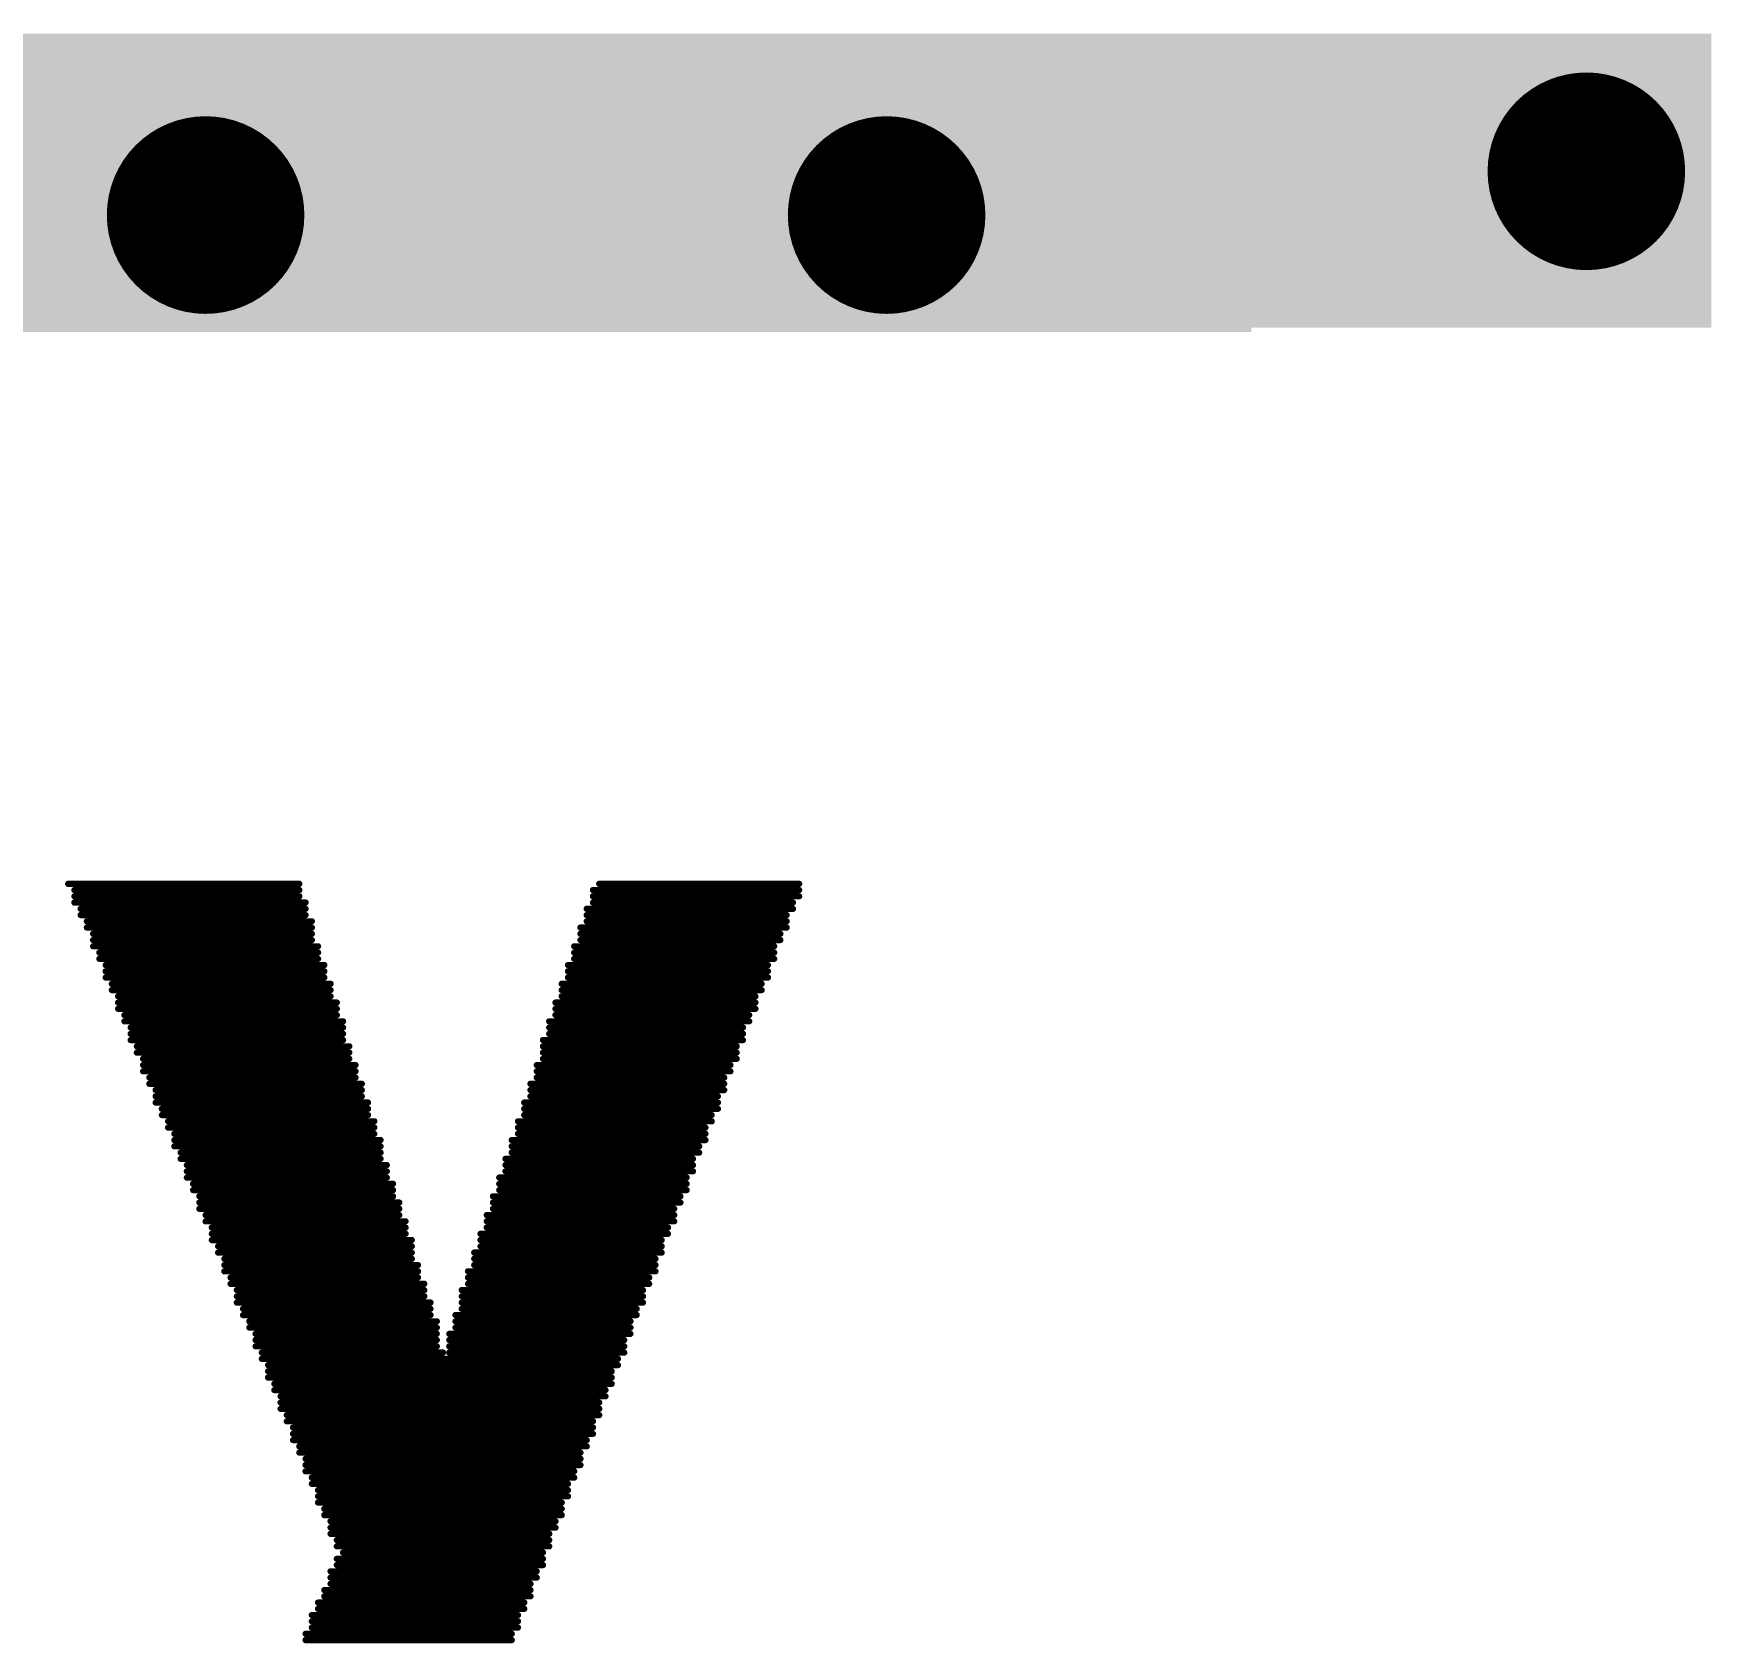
# Model space of a CAD drawing. Header units: inches. Extents: x -103 to 137, y -40 to 49.
# Drawn here: x -7.94 to -1.07, y -15.86 to -9.32 of the extents above; entities that cross this region are included whole.
import ezdxf

# ---------------------------------------------------------------- set-up
doc = ezdxf.new("R2010")
doc.units = ezdxf.units.IN
doc.header["$MEASUREMENT"] = 0
for name, color, linetype in [('BottomSolder', 6, 'Continuous'), ('MidLayer1', 16, 'Continuous'), ('MultiLayer', 9, 'Continuous'), ('TopOverlay', 2, 'Continuous'), ('TopPaste', 8, 'Continuous'), ('TopSolder', 216, 'Continuous'), ('ViaHoleLayer', 16, 'Continuous')]:
    doc.layers.add(name, color=color, linetype=linetype)
doc.layers.add('dim', color=82, linetype='Continuous', lineweight=20)
doc.styles.add('ROMANC', font='romanc.shx', dxfattribs={"bigfont": 'gbcbig.shx'})
doc.dimstyles.new('YanXiu', dxfattribs={"dimtxt": 2.5, "dimasz": 2.2, "dimexe": 0.66, "dimexo": 0.66, "dimgap": 0.66, "dimtad": 0, "dimdsep": 46, "dimtxsty": 'ROMANC', "dimcen": 0, "dimclrd": 256, "dimclre": 131, "dimclrt": 42, "dimazin": 2, "dimtfac": 1, "dimtofl": 0, "dimtmove": 0, "dimatfit": 3, "dimfxl": 1, "dimlwd": 5, "dimlwe": 5, "dimarcsym": 0})

# ---------------------------------------------------------------- blocks, each defined once
blk = doc.blocks.new('HP5210_5')
at = {"layer": 'TopPaste'}
blk.add_solid([(-0.10236, -0.01969), (0.10236, -0.01969), (-0.10236, 0.01969), (0.10236, 0.01969)], dxfattribs=at)
at = {"layer": 'TopSolder'}
blk.add_solid([(-0.10636, -0.02369), (0.10636, -0.02369), (-0.10636, 0.02369), (0.10636, 0.02369)], dxfattribs=at)
blk = doc.blocks.new('*D215')
at = {"layer": 'Defpoints', "color": 0}
for p in [(-66.5684, -15.0542), (4.4316, -15.0542), (4.4316, -38.2219)]:
    blk.add_point(p, dxfattribs=at)
at = {"layer": 'dim', "color": 131, "lineweight": 5}
for p, q in [((-66.5684, -15.5539), (-66.5684, -38.7216)), ((4.4316, -15.5539), (4.4316, -38.7216))]:
    blk.add_line(p, q, dxfattribs=at)
at = {"layer": 'dim', "lineweight": 5}
for p, q in [((-64.5684, -38.2219), (-33.2943, -38.2219)), ((2.4316, -38.2219), (-28.8425, -38.2219))]:
    blk.add_line(p, q, dxfattribs=at)
at = {"layer": 'dim'}
for points in [[(-64.5684, -37.8886), (-64.5684, -38.5552), (-66.5684, -38.2219)], [(2.4316, -37.8886), (2.4316, -38.5552), (4.4316, -38.2219)]]:
    blk.add_solid(points, dxfattribs=at)
at = {"layer": 'dim', "color": 42, "insert": (-31.0684, -38.2219), "char_height": 2.5, "attachment_point": 5, "style": 'ROMANC'}
blk.add_mtext('71', dxfattribs=at)

msp = doc.modelspace()

# ---------------------------------------------------------------- linework, layer by layer
at = {"layer": 'BottomSolder', "const_width": 0.4016}
for points in [[(-1.824, -9.8752, 1), (-1.4224, -9.8752, 1)], [(-7.4374, -10.053, 1), (-7.0358, -10.053, 1)], [(-4.6688, -10.053, 1), (-4.2672, -10.053, 1)]]:
    msp.add_lwpolyline(points, format="xyb", close=True, dxfattribs=at)
at = {"layer": 'MidLayer1', "const_width": 0.3}
for points in [[(-1.7732, -9.8752, 1), (-1.4732, -9.8752, 1)], [(-7.3866, -10.053, 1), (-7.0866, -10.053, 1)], [(-4.618, -10.053, 1), (-4.318, -10.053, 1)]]:
    msp.add_lwpolyline(points, format="xyb", close=True, dxfattribs=at)
at = {"layer": 'MultiLayer', "const_width": 0.3}
for points in [[(-1.7732, -9.8752, 1), (-1.4732, -9.8752, 1)], [(-7.3866, -10.053, 1), (-7.0866, -10.053, 1)], [(-4.618, -10.053, 1), (-4.318, -10.053, 1)]]:
    msp.add_lwpolyline(points, format="xyb", close=True, dxfattribs=at)
at = {"layer": 'TopOverlay', "const_width": 0.0254}
for points in [[(-7.7954, -12.7708), (-6.8556, -12.7708)], [(-5.6364, -12.7708), (-4.8236, -12.7708)], [(-7.77, -12.7962), (-6.8556, -12.7962)], [(-7.77, -12.8216), (-6.8556, -12.8216)], [(-7.77, -12.847), (-6.8302, -12.847)], [(-5.6618, -12.7962), (-4.8236, -12.7962)], [(-5.6618, -12.8216), (-4.8236, -12.8216)], [(-5.6618, -12.847), (-4.849, -12.847)], [(-7.7446, -12.8724), (-6.8302, -12.8724)], [(-7.7446, -12.8978), (-6.8302, -12.8978)], [(-7.7192, -12.9232), (-6.8048, -12.9232)], [(-5.6872, -12.8724), (-4.849, -12.8724)], [(-5.6872, -12.8978), (-4.8744, -12.8978)], [(-5.6872, -12.9232), (-4.8744, -12.9232)], [(-7.7192, -12.9486), (-6.8048, -12.9486)], [(-7.6938, -12.974), (-6.8048, -12.974)], [(-5.7126, -12.9486), (-4.8744, -12.9486)], [(-5.7126, -12.974), (-4.8998, -12.974)], [(-7.6938, -12.9994), (-6.8048, -12.9994)], [(-7.6938, -13.0248), (-6.7794, -13.0248)], [(-7.6684, -13.0502), (-6.7794, -13.0502)], [(-5.738, -13.0248), (-4.9252, -13.0248)], [(-5.738, -13.0502), (-4.9252, -13.0502)], [(-5.7126, -12.9994), (-4.8998, -12.9994)], [(-7.6684, -13.0756), (-6.7794, -13.0756)], [(-7.643, -13.101), (-6.754, -13.101)], [(-7.643, -13.1264), (-6.754, -13.1264)], [(-5.7634, -13.101), (-4.9506, -13.101)], [(-5.7634, -13.1264), (-4.9506, -13.1264)], [(-5.738, -13.0756), (-4.9252, -13.0756)], [(-7.643, -13.1518), (-6.754, -13.1518)], [(-7.6176, -13.1772), (-6.7286, -13.1772)], [(-5.7888, -13.1772), (-4.976, -13.1772)], [(-5.7634, -13.1518), (-4.9506, -13.1518)], [(-7.6176, -13.2026), (-6.7286, -13.2026)], [(-7.5922, -13.228), (-6.7286, -13.228)], [(-7.5922, -13.2534), (-6.7032, -13.2534)], [(-5.8142, -13.2534), (-5.0014, -13.2534)], [(-5.7888, -13.2026), (-4.976, -13.2026)], [(-5.7888, -13.228), (-5.0014, -13.228)], [(-7.5922, -13.2788), (-6.7032, -13.2788)], [(-7.5668, -13.3042), (-6.7032, -13.3042)], [(-7.5668, -13.3296), (-6.6778, -13.3296)], [(-5.8396, -13.3296), (-5.0268, -13.3296)], [(-5.8142, -13.2788), (-5.0014, -13.2788)], [(-5.8142, -13.3042), (-5.0268, -13.3042)], [(-7.5414, -13.355), (-6.6778, -13.355)], [(-7.5414, -13.3804), (-6.6778, -13.3804)], [(-7.5414, -13.4058), (-6.6778, -13.4058)], [(-5.865, -13.4058), (-5.0522, -13.4058)], [(-5.8396, -13.355), (-5.0522, -13.355)], [(-5.8396, -13.3804), (-5.0522, -13.3804)], [(-7.516, -13.4312), (-6.6524, -13.4312)], [(-7.516, -13.4566), (-6.6524, -13.4566)], [(-5.865, -13.4312), (-5.0776, -13.4312)], [(-5.865, -13.4566), (-5.0776, -13.4566)], [(-7.4906, -13.482), (-6.6524, -13.482)], [(-7.4906, -13.5074), (-6.627, -13.5074)], [(-7.4906, -13.5328), (-6.627, -13.5328)], [(-5.8904, -13.5074), (-5.103, -13.5074)], [(-5.8904, -13.5328), (-5.103, -13.5328)], [(-5.865, -13.482), (-5.0776, -13.482)], [(-7.4652, -13.5582), (-6.627, -13.5582)], [(-7.4652, -13.5836), (-6.6016, -13.5836)], [(-7.4398, -13.609), (-6.6016, -13.609)], [(-5.9158, -13.5836), (-5.1284, -13.5836)], [(-5.9158, -13.609), (-5.1284, -13.609)], [(-5.8904, -13.5582), (-5.1284, -13.5582)], [(-7.4398, -13.6344), (-6.6016, -13.6344)], [(-7.4398, -13.6598), (-6.5762, -13.6598)], [(-5.9412, -13.6598), (-5.1538, -13.6598)], [(-5.9158, -13.6344), (-5.1538, -13.6344)], [(-7.4144, -13.6852), (-6.5762, -13.6852)], [(-7.4144, -13.7106), (-6.5762, -13.7106)], [(-7.389, -13.736), (-6.5508, -13.736)], [(-5.9666, -13.736), (-5.1792, -13.736)], [(-5.9412, -13.6852), (-5.1538, -13.6852)], [(-5.9412, -13.7106), (-5.1792, -13.7106)], [(-7.389, -13.7614), (-6.5508, -13.7614)], [(-7.3636, -13.7868), (-6.5508, -13.7868)], [(-7.3636, -13.8122), (-6.5254, -13.8122)], [(-5.992, -13.8122), (-5.2046, -13.8122)], [(-5.9666, -13.7614), (-5.2046, -13.7614)], [(-5.9666, -13.7868), (-5.2046, -13.7868)], [(-7.3636, -13.8376), (-6.5254, -13.8376)], [(-7.3382, -13.863), (-6.5254, -13.863)], [(-5.992, -13.8376), (-5.23, -13.8376)], [(-5.992, -13.863), (-5.23, -13.863)], [(-7.3382, -13.8884), (-6.5254, -13.8884)], [(-7.3128, -13.9138), (-6.5, -13.9138)], [(-7.3128, -13.9392), (-6.5, -13.9392)], [(-6.0174, -13.8884), (-5.2554, -13.8884)], [(-6.0174, -13.9138), (-5.2554, -13.9138)], [(-6.0174, -13.9392), (-5.2554, -13.9392)], [(-7.3128, -13.9646), (-6.5, -13.9646)], [(-7.2874, -13.99), (-6.4746, -13.99)], [(-7.2874, -14.0154), (-6.4746, -14.0154)], [(-6.0428, -13.9646), (-5.2808, -13.9646)], [(-6.0428, -13.99), (-5.2808, -13.99)], [(-6.0428, -14.0154), (-5.2808, -14.0154)], [(-7.262, -14.0408), (-6.4746, -14.0408)], [(-7.262, -14.0662), (-6.4492, -14.0662)], [(-7.262, -14.0916), (-6.4492, -14.0916)], [(-6.0682, -14.0408), (-5.3062, -14.0408)], [(-6.0682, -14.0662), (-5.3062, -14.0662)], [(-6.0682, -14.0916), (-5.3316, -14.0916)], [(-7.2366, -14.117), (-6.4492, -14.117)], [(-7.2366, -14.1424), (-6.4238, -14.1424)], [(-6.0936, -14.117), (-5.3316, -14.117)], [(-6.0936, -14.1424), (-5.3316, -14.1424)], [(-7.2112, -14.1678), (-6.4238, -14.1678)], [(-7.2112, -14.1932), (-6.4238, -14.1932)], [(-7.2112, -14.2186), (-6.3984, -14.2186)], [(-6.119, -14.1932), (-5.357, -14.1932)], [(-6.119, -14.2186), (-5.3824, -14.2186)], [(-6.0936, -14.1678), (-5.357, -14.1678)], [(-7.1858, -14.244), (-6.3984, -14.244)], [(-7.1858, -14.2694), (-6.3984, -14.2694)], [(-7.1604, -14.2948), (-6.3984, -14.2948)], [(-6.1444, -14.2694), (-5.3824, -14.2694)], [(-6.1444, -14.2948), (-5.4078, -14.2948)], [(-6.119, -14.244), (-5.3824, -14.244)], [(-7.1604, -14.3202), (-6.373, -14.3202)], [(-7.1604, -14.3456), (-6.373, -14.3456)], [(-6.1698, -14.3456), (-5.4078, -14.3456)], [(-6.1444, -14.3202), (-5.4078, -14.3202)], [(-7.135, -14.371), (-6.373, -14.371)], [(-7.135, -14.3964), (-6.3476, -14.3964)], [(-7.1096, -14.4218), (-6.3476, -14.4218)], [(-6.1952, -14.4218), (-5.4586, -14.4218)], [(-6.1698, -14.371), (-5.4332, -14.371)], [(-6.1698, -14.3964), (-5.4332, -14.3964)], [(-7.1096, -14.4472), (-6.3476, -14.4472)], [(-7.1096, -14.4726), (-6.3222, -14.4726)], [(-7.0842, -14.498), (-6.3222, -14.498)], [(-6.1952, -14.4472), (-5.4586, -14.4472)], [(-6.1952, -14.4726), (-5.4586, -14.4726)], [(-6.1952, -14.498), (-5.484, -14.498)], [(-7.0842, -14.5234), (-6.3222, -14.5234)], [(-7.0588, -14.5488), (-6.2968, -14.5488)], [(-6.2206, -14.5234), (-5.484, -14.5234)], [(-6.2206, -14.5488), (-5.5094, -14.5488)], [(-7.0588, -14.5742), (-6.2968, -14.5742)], [(-7.0334, -14.5996), (-6.2968, -14.5996)], [(-7.0334, -14.625), (-6.2968, -14.625)], [(-6.246, -14.5996), (-5.5094, -14.5996)], [(-6.246, -14.625), (-5.5348, -14.625)], [(-6.2206, -14.5742), (-5.5094, -14.5742)], [(-7.0334, -14.6504), (-6.2968, -14.6504)], [(-7.008, -14.6758), (-6.2714, -14.6758)], [(-7.008, -14.7012), (-5.5602, -14.7012)], [(-6.246, -14.6504), (-5.5348, -14.6504)], [(-6.246, -14.6758), (-5.5348, -14.6758)], [(-6.9826, -14.7266), (-5.5602, -14.7266)], [(-6.9826, -14.752), (-5.5856, -14.752)], [(-6.9826, -14.7774), (-5.5856, -14.7774)], [(-6.9572, -14.8028), (-5.5856, -14.8028)], [(-6.9572, -14.8282), (-5.611, -14.8282)], [(-6.9318, -14.8536), (-5.611, -14.8536)], [(-6.9318, -14.879), (-5.6364, -14.879)], [(-6.9318, -14.9044), (-5.6364, -14.9044)], [(-6.9064, -14.9298), (-5.6364, -14.9298)], [(-6.9064, -14.9552), (-5.6618, -14.9552)], [(-6.881, -14.9806), (-5.6618, -14.9806)], [(-6.881, -15.006), (-5.6618, -15.006)], [(-6.881, -15.0314), (-5.6872, -15.0314)], [(-6.8556, -15.0568), (-5.6872, -15.0568)], [(-6.8556, -15.0822), (-5.7126, -15.0822)], [(-6.8302, -15.1076), (-5.7126, -15.1076)], [(-6.8302, -15.133), (-5.7126, -15.133)], [(-6.8302, -15.1584), (-5.738, -15.1584)], [(-6.8048, -15.1838), (-5.738, -15.1838)], [(-6.8048, -15.2092), (-5.7634, -15.2092)], [(-6.7794, -15.2346), (-5.7634, -15.2346)], [(-6.7794, -15.26), (-5.7634, -15.26)], [(-6.7794, -15.2854), (-5.7888, -15.2854)], [(-6.754, -15.3108), (-5.7888, -15.3108)], [(-6.754, -15.3362), (-5.7888, -15.3362)], [(-6.7286, -15.3616), (-5.8142, -15.3616)], [(-6.7286, -15.387), (-5.8142, -15.387)], [(-6.7286, -15.4124), (-5.8396, -15.4124)], [(-6.7032, -15.4378), (-5.8396, -15.4378)], [(-6.7032, -15.4632), (-5.8396, -15.4632)], [(-6.7032, -15.514), (-5.865, -15.514)], [(-6.6778, -15.4886), (-5.865, -15.4886)], [(-6.7286, -15.5648), (-5.8904, -15.5648)], [(-6.7286, -15.5902), (-5.8904, -15.5902)], [(-6.7032, -15.5394), (-5.865, -15.5394)], [(-6.754, -15.641), (-5.9158, -15.641)], [(-6.754, -15.6664), (-5.9158, -15.6664)], [(-6.7286, -15.6156), (-5.9158, -15.6156)], [(-6.7794, -15.6918), (-5.9412, -15.6918)], [(-6.7794, -15.7172), (-5.9412, -15.7172)], [(-6.8048, -15.7426), (-5.9666, -15.7426)], [(-6.8048, -15.768), (-5.9666, -15.768)], [(-6.8048, -15.7934), (-5.9666, -15.7934)], [(-6.8302, -15.8188), (-5.992, -15.8188)], [(-6.8302, -15.8442), (-5.992, -15.8442)]]:
    msp.add_lwpolyline(points, dxfattribs=at)
at = {"layer": 'TopOverlay', "const_width": 0.0127}
for points in [[(-7.8017, -12.7708, 1), (-7.7891, -12.7708, 1)], [(-6.8619, -12.7708, 1), (-6.8492, -12.7708, 1)], [(-5.6427, -12.7708, 1), (-5.63, -12.7708, 1)], [(-4.8299, -12.7708, 1), (-4.8173, -12.7708, 1)], [(-7.7763, -12.7962, 1), (-7.7636, -12.7962, 1)], [(-7.7763, -12.8216, 1), (-7.7636, -12.8216, 1)], [(-7.7763, -12.847, 1), (-7.7636, -12.847, 1)], [(-6.8619, -12.7962, 1), (-6.8492, -12.7962, 1)], [(-6.8619, -12.8216, 1), (-6.8492, -12.8216, 1)], [(-6.8365, -12.847, 1), (-6.8238, -12.847, 1)], [(-5.6681, -12.7962, 1), (-5.6554, -12.7962, 1)], [(-5.6681, -12.8216, 1), (-5.6554, -12.8216, 1)], [(-5.6681, -12.847, 1), (-5.6554, -12.847, 1)], [(-4.8554, -12.847, 1), (-4.8426, -12.847, 1)], [(-4.8299, -12.7962, 1), (-4.8173, -12.7962, 1)], [(-4.8299, -12.8216, 1), (-4.8173, -12.8216, 1)], [(-7.751, -12.8724, 1), (-7.7383, -12.8724, 1)], [(-7.751, -12.8978, 1), (-7.7383, -12.8978, 1)], [(-7.7255, -12.9232, 1), (-7.7129, -12.9232, 1)], [(-6.8365, -12.8724, 1), (-6.8238, -12.8724, 1)], [(-6.8365, -12.8978, 1), (-6.8238, -12.8978, 1)], [(-6.8111, -12.9232, 1), (-6.7984, -12.9232, 1)], [(-5.6935, -12.8724, 1), (-5.6808, -12.8724, 1)], [(-5.6935, -12.8978, 1), (-5.6808, -12.8978, 1)], [(-5.6935, -12.9232, 1), (-5.6808, -12.9232, 1)], [(-4.8807, -12.8978, 1), (-4.868, -12.8978, 1)], [(-4.8807, -12.9232, 1), (-4.868, -12.9232, 1)], [(-4.8554, -12.8724, 1), (-4.8426, -12.8724, 1)], [(-7.7255, -12.9486, 1), (-7.7129, -12.9486, 1)], [(-7.7002, -12.974, 1), (-7.6874, -12.974, 1)], [(-6.8111, -12.9486, 1), (-6.7984, -12.9486, 1)], [(-6.8111, -12.974, 1), (-6.7984, -12.974, 1)], [(-5.7189, -12.9486, 1), (-5.7063, -12.9486, 1)], [(-5.7189, -12.974, 1), (-5.7063, -12.974, 1)], [(-4.9061, -12.974, 1), (-4.8935, -12.974, 1)], [(-4.8807, -12.9486, 1), (-4.868, -12.9486, 1)], [(-7.7002, -12.9994, 1), (-7.6874, -12.9994, 1)], [(-7.7002, -13.0248, 1), (-7.6874, -13.0248, 1)], [(-7.6748, -13.0502, 1), (-7.6621, -13.0502, 1)], [(-6.8111, -12.9994, 1), (-6.7984, -12.9994, 1)], [(-6.7857, -13.0248, 1), (-6.773, -13.0248, 1)], [(-6.7857, -13.0502, 1), (-6.773, -13.0502, 1)], [(-5.7444, -13.0248, 1), (-5.7316, -13.0248, 1)], [(-5.7444, -13.0502, 1), (-5.7316, -13.0502, 1)], [(-5.7189, -12.9994, 1), (-5.7063, -12.9994, 1)], [(-4.9316, -13.0248, 1), (-4.9188, -13.0248, 1)], [(-4.9316, -13.0502, 1), (-4.9188, -13.0502, 1)], [(-4.9061, -12.9994, 1), (-4.8935, -12.9994, 1)], [(-7.6748, -13.0756, 1), (-7.6621, -13.0756, 1)], [(-7.6493, -13.101, 1), (-7.6366, -13.101, 1)], [(-7.6493, -13.1264, 1), (-7.6366, -13.1264, 1)], [(-6.7857, -13.0756, 1), (-6.773, -13.0756, 1)], [(-6.7604, -13.101, 1), (-6.7476, -13.101, 1)], [(-6.7604, -13.1264, 1), (-6.7476, -13.1264, 1)], [(-5.7697, -13.101, 1), (-5.7571, -13.101, 1)], [(-5.7697, -13.1264, 1), (-5.7571, -13.1264, 1)], [(-5.7444, -13.0756, 1), (-5.7316, -13.0756, 1)], [(-4.9569, -13.101, 1), (-4.9442, -13.101, 1)], [(-4.9569, -13.1264, 1), (-4.9442, -13.1264, 1)], [(-4.9316, -13.0756, 1), (-4.9188, -13.0756, 1)], [(-7.6493, -13.1518, 1), (-7.6366, -13.1518, 1)], [(-7.624, -13.1772, 1), (-7.6112, -13.1772, 1)], [(-6.7604, -13.1518, 1), (-6.7476, -13.1518, 1)], [(-6.7349, -13.1772, 1), (-6.7223, -13.1772, 1)], [(-5.7952, -13.1772, 1), (-5.7824, -13.1772, 1)], [(-5.7697, -13.1518, 1), (-5.7571, -13.1518, 1)], [(-4.9823, -13.1772, 1), (-4.9697, -13.1772, 1)], [(-4.9569, -13.1518, 1), (-4.9442, -13.1518, 1)], [(-7.624, -13.2026, 1), (-7.6112, -13.2026, 1)], [(-7.5985, -13.228, 1), (-7.5859, -13.228, 1)], [(-7.5985, -13.2534, 1), (-7.5859, -13.2534, 1)], [(-6.7349, -13.2026, 1), (-6.7223, -13.2026, 1)], [(-6.7349, -13.228, 1), (-6.7223, -13.228, 1)], [(-6.7095, -13.2534, 1), (-6.6968, -13.2534, 1)], [(-5.8205, -13.2534, 1), (-5.8078, -13.2534, 1)], [(-5.7952, -13.2026, 1), (-5.7824, -13.2026, 1)], [(-5.7952, -13.228, 1), (-5.7824, -13.228, 1)], [(-5.0077, -13.228, 1), (-4.995, -13.228, 1)], [(-5.0077, -13.2534, 1), (-4.995, -13.2534, 1)], [(-4.9823, -13.2026, 1), (-4.9697, -13.2026, 1)], [(-7.5985, -13.2788, 1), (-7.5859, -13.2788, 1)], [(-7.5731, -13.3042, 1), (-7.5604, -13.3042, 1)], [(-7.5731, -13.3296, 1), (-7.5604, -13.3296, 1)], [(-6.7095, -13.2788, 1), (-6.6968, -13.2788, 1)], [(-6.7095, -13.3042, 1), (-6.6968, -13.3042, 1)], [(-6.6842, -13.3296, 1), (-6.6714, -13.3296, 1)], [(-5.846, -13.3296, 1), (-5.8333, -13.3296, 1)], [(-5.8205, -13.2788, 1), (-5.8078, -13.2788, 1)], [(-5.8205, -13.3042, 1), (-5.8078, -13.3042, 1)], [(-5.0331, -13.3042, 1), (-5.0204, -13.3042, 1)], [(-5.0331, -13.3296, 1), (-5.0204, -13.3296, 1)], [(-5.0077, -13.2788, 1), (-4.995, -13.2788, 1)], [(-7.5477, -13.355, 1), (-7.5351, -13.355, 1)], [(-7.5477, -13.3804, 1), (-7.5351, -13.3804, 1)], [(-7.5477, -13.4058, 1), (-7.5351, -13.4058, 1)], [(-6.6842, -13.355, 1), (-6.6714, -13.355, 1)], [(-6.6842, -13.3804, 1), (-6.6714, -13.3804, 1)], [(-6.6842, -13.4058, 1), (-6.6714, -13.4058, 1)], [(-5.8714, -13.4058, 1), (-5.8586, -13.4058, 1)], [(-5.846, -13.355, 1), (-5.8333, -13.355, 1)], [(-5.846, -13.3804, 1), (-5.8333, -13.3804, 1)], [(-5.0585, -13.355, 1), (-5.0458, -13.355, 1)], [(-5.0585, -13.3804, 1), (-5.0458, -13.3804, 1)], [(-5.0585, -13.4058, 1), (-5.0458, -13.4058, 1)], [(-7.5223, -13.4312, 1), (-7.5096, -13.4312, 1)], [(-7.5223, -13.4566, 1), (-7.5096, -13.4566, 1)], [(-6.6587, -13.4312, 1), (-6.6461, -13.4312, 1)], [(-6.6587, -13.4566, 1), (-6.6461, -13.4566, 1)], [(-5.8714, -13.4312, 1), (-5.8586, -13.4312, 1)], [(-5.8714, -13.4566, 1), (-5.8586, -13.4566, 1)], [(-5.0839, -13.4312, 1), (-5.0712, -13.4312, 1)], [(-5.0839, -13.4566, 1), (-5.0712, -13.4566, 1)], [(-7.497, -13.482, 1), (-7.4842, -13.482, 1)], [(-7.497, -13.5074, 1), (-7.4842, -13.5074, 1)], [(-7.497, -13.5328, 1), (-7.4842, -13.5328, 1)], [(-6.6587, -13.482, 1), (-6.6461, -13.482, 1)], [(-6.6333, -13.5074, 1), (-6.6206, -13.5074, 1)], [(-6.6333, -13.5328, 1), (-6.6206, -13.5328, 1)], [(-5.8967, -13.5074, 1), (-5.8841, -13.5074, 1)], [(-5.8967, -13.5328, 1), (-5.8841, -13.5328, 1)], [(-5.8714, -13.482, 1), (-5.8586, -13.482, 1)], [(-5.1093, -13.5074, 1), (-5.0967, -13.5074, 1)], [(-5.1093, -13.5328, 1), (-5.0967, -13.5328, 1)], [(-5.0839, -13.482, 1), (-5.0712, -13.482, 1)], [(-7.4715, -13.5582, 1), (-7.4588, -13.5582, 1)], [(-7.4715, -13.5836, 1), (-7.4588, -13.5836, 1)], [(-7.4461, -13.609, 1), (-7.4334, -13.609, 1)], [(-6.6333, -13.5582, 1), (-6.6206, -13.5582, 1)], [(-6.608, -13.5836, 1), (-6.5952, -13.5836, 1)], [(-6.608, -13.609, 1), (-6.5952, -13.609, 1)], [(-5.9222, -13.5836, 1), (-5.9095, -13.5836, 1)], [(-5.9222, -13.609, 1), (-5.9095, -13.609, 1)], [(-5.8967, -13.5582, 1), (-5.8841, -13.5582, 1)], [(-5.1348, -13.5582, 1), (-5.122, -13.5582, 1)], [(-5.1348, -13.5836, 1), (-5.122, -13.5836, 1)], [(-5.1348, -13.609, 1), (-5.122, -13.609, 1)], [(-7.4461, -13.6344, 1), (-7.4334, -13.6344, 1)], [(-7.4461, -13.6598, 1), (-7.4334, -13.6598, 1)], [(-6.608, -13.6344, 1), (-6.5952, -13.6344, 1)], [(-6.5825, -13.6598, 1), (-6.5699, -13.6598, 1)], [(-5.9476, -13.6598, 1), (-5.9348, -13.6598, 1)], [(-5.9222, -13.6344, 1), (-5.9095, -13.6344, 1)], [(-5.1601, -13.6344, 1), (-5.1475, -13.6344, 1)], [(-5.1601, -13.6598, 1), (-5.1475, -13.6598, 1)], [(-7.4207, -13.6852, 1), (-7.408, -13.6852, 1)], [(-7.4207, -13.7106, 1), (-7.408, -13.7106, 1)], [(-7.3953, -13.736, 1), (-7.3826, -13.736, 1)], [(-6.5825, -13.6852, 1), (-6.5699, -13.6852, 1)], [(-6.5825, -13.7106, 1), (-6.5699, -13.7106, 1)], [(-6.5572, -13.736, 1), (-6.5444, -13.736, 1)], [(-5.9729, -13.736, 1), (-5.9603, -13.736, 1)], [(-5.9476, -13.6852, 1), (-5.9348, -13.6852, 1)], [(-5.9476, -13.7106, 1), (-5.9348, -13.7106, 1)], [(-5.1856, -13.7106, 1), (-5.1729, -13.7106, 1)], [(-5.1856, -13.736, 1), (-5.1729, -13.736, 1)], [(-5.1601, -13.6852, 1), (-5.1475, -13.6852, 1)], [(-7.3953, -13.7614, 1), (-7.3826, -13.7614, 1)], [(-7.3699, -13.7868, 1), (-7.3572, -13.7868, 1)], [(-7.3699, -13.8122, 1), (-7.3572, -13.8122, 1)], [(-6.5572, -13.7614, 1), (-6.5444, -13.7614, 1)], [(-6.5572, -13.7868, 1), (-6.5444, -13.7868, 1)], [(-6.5318, -13.8122, 1), (-6.5191, -13.8122, 1)], [(-5.9984, -13.8122, 1), (-5.9856, -13.8122, 1)], [(-5.9729, -13.7614, 1), (-5.9603, -13.7614, 1)], [(-5.9729, -13.7868, 1), (-5.9603, -13.7868, 1)], [(-5.2109, -13.7614, 1), (-5.1982, -13.7614, 1)], [(-5.2109, -13.7868, 1), (-5.1982, -13.7868, 1)], [(-5.2109, -13.8122, 1), (-5.1982, -13.8122, 1)], [(-7.3699, -13.8376, 1), (-7.3572, -13.8376, 1)], [(-7.3445, -13.863, 1), (-7.3319, -13.863, 1)], [(-6.5318, -13.8376, 1), (-6.5191, -13.8376, 1)], [(-6.5318, -13.863, 1), (-6.5191, -13.863, 1)], [(-5.9984, -13.8376, 1), (-5.9856, -13.8376, 1)], [(-5.9984, -13.863, 1), (-5.9856, -13.863, 1)], [(-5.2364, -13.8376, 1), (-5.2237, -13.8376, 1)], [(-5.2364, -13.863, 1), (-5.2237, -13.863, 1)], [(-7.3445, -13.8884, 1), (-7.3319, -13.8884, 1)], [(-7.3191, -13.9138, 1), (-7.3064, -13.9138, 1)], [(-7.3191, -13.9392, 1), (-7.3064, -13.9392, 1)], [(-6.5318, -13.8884, 1), (-6.5191, -13.8884, 1)], [(-6.5063, -13.9138, 1), (-6.4937, -13.9138, 1)], [(-6.5063, -13.9392, 1), (-6.4937, -13.9392, 1)], [(-6.0237, -13.8884, 1), (-6.011, -13.8884, 1)], [(-6.0237, -13.9138, 1), (-6.011, -13.9138, 1)], [(-6.0237, -13.9392, 1), (-6.011, -13.9392, 1)], [(-5.2618, -13.8884, 1), (-5.249, -13.8884, 1)], [(-5.2618, -13.9138, 1), (-5.249, -13.9138, 1)], [(-5.2618, -13.9392, 1), (-5.249, -13.9392, 1)], [(-7.3191, -13.9646, 1), (-7.3064, -13.9646, 1)], [(-7.2938, -13.99, 1), (-7.281, -13.99, 1)], [(-7.2938, -14.0154, 1), (-7.281, -14.0154, 1)], [(-6.5063, -13.9646, 1), (-6.4937, -13.9646, 1)], [(-6.481, -13.99, 1), (-6.4682, -13.99, 1)], [(-6.481, -14.0154, 1), (-6.4682, -14.0154, 1)], [(-6.0491, -13.9646, 1), (-6.0365, -13.9646, 1)], [(-6.0491, -13.99, 1), (-6.0365, -13.99, 1)], [(-6.0491, -14.0154, 1), (-6.0365, -14.0154, 1)], [(-5.2871, -13.9646, 1), (-5.2745, -13.9646, 1)], [(-5.2871, -13.99, 1), (-5.2745, -13.99, 1)], [(-5.2871, -14.0154, 1), (-5.2745, -14.0154, 1)], [(-7.2683, -14.0408, 1), (-7.2557, -14.0408, 1)], [(-7.2683, -14.0662, 1), (-7.2557, -14.0662, 1)], [(-7.2683, -14.0916, 1), (-7.2557, -14.0916, 1)], [(-6.481, -14.0408, 1), (-6.4682, -14.0408, 1)], [(-6.4556, -14.0662, 1), (-6.4429, -14.0662, 1)], [(-6.4556, -14.0916, 1), (-6.4429, -14.0916, 1)], [(-6.0746, -14.0408, 1), (-6.0618, -14.0408, 1)], [(-6.0746, -14.0662, 1), (-6.0618, -14.0662, 1)], [(-6.0746, -14.0916, 1), (-6.0618, -14.0916, 1)], [(-5.338, -14.0916, 1), (-5.3252, -14.0916, 1)], [(-5.3126, -14.0408, 1), (-5.2999, -14.0408, 1)], [(-5.3126, -14.0662, 1), (-5.2999, -14.0662, 1)], [(-7.2429, -14.117, 1), (-7.2302, -14.117, 1)], [(-7.2429, -14.1424, 1), (-7.2302, -14.1424, 1)], [(-6.4556, -14.117, 1), (-6.4429, -14.117, 1)], [(-6.4301, -14.1424, 1), (-6.4174, -14.1424, 1)], [(-6.0999, -14.117, 1), (-6.0872, -14.117, 1)], [(-6.0999, -14.1424, 1), (-6.0872, -14.1424, 1)], [(-5.338, -14.117, 1), (-5.3252, -14.117, 1)], [(-5.338, -14.1424, 1), (-5.3252, -14.1424, 1)], [(-7.2176, -14.1678, 1), (-7.2048, -14.1678, 1)], [(-7.2176, -14.1932, 1), (-7.2048, -14.1932, 1)], [(-7.2176, -14.2186, 1), (-7.2048, -14.2186, 1)], [(-6.4301, -14.1678, 1), (-6.4174, -14.1678, 1)], [(-6.4301, -14.1932, 1), (-6.4174, -14.1932, 1)], [(-6.4048, -14.2186, 1), (-6.392, -14.2186, 1)], [(-6.1253, -14.1932, 1), (-6.1127, -14.1932, 1)], [(-6.1253, -14.2186, 1), (-6.1127, -14.2186, 1)], [(-6.0999, -14.1678, 1), (-6.0872, -14.1678, 1)], [(-5.3888, -14.2186, 1), (-5.376, -14.2186, 1)], [(-5.3633, -14.1678, 1), (-5.3507, -14.1678, 1)], [(-5.3633, -14.1932, 1), (-5.3507, -14.1932, 1)], [(-7.1921, -14.244, 1), (-7.1795, -14.244, 1)], [(-7.1921, -14.2694, 1), (-7.1795, -14.2694, 1)], [(-7.1667, -14.2948, 1), (-7.154, -14.2948, 1)], [(-6.4048, -14.244, 1), (-6.392, -14.244, 1)], [(-6.4048, -14.2694, 1), (-6.392, -14.2694, 1)], [(-6.4048, -14.2948, 1), (-6.392, -14.2948, 1)], [(-6.1508, -14.2694, 1), (-6.138, -14.2694, 1)], [(-6.1508, -14.2948, 1), (-6.138, -14.2948, 1)], [(-6.1253, -14.244, 1), (-6.1127, -14.244, 1)], [(-5.4141, -14.2948, 1), (-5.4014, -14.2948, 1)], [(-5.3888, -14.244, 1), (-5.376, -14.244, 1)], [(-5.3888, -14.2694, 1), (-5.376, -14.2694, 1)], [(-7.1667, -14.3202, 1), (-7.154, -14.3202, 1)], [(-7.1667, -14.3456, 1), (-7.154, -14.3456, 1)], [(-6.3793, -14.3202, 1), (-6.3667, -14.3202, 1)], [(-6.3793, -14.3456, 1), (-6.3667, -14.3456, 1)], [(-6.1761, -14.3456, 1), (-6.1634, -14.3456, 1)], [(-6.1508, -14.3202, 1), (-6.138, -14.3202, 1)], [(-5.4141, -14.3202, 1), (-5.4014, -14.3202, 1)], [(-5.4141, -14.3456, 1), (-5.4014, -14.3456, 1)], [(-7.1414, -14.371, 1), (-7.1287, -14.371, 1)], [(-7.1414, -14.3964, 1), (-7.1287, -14.3964, 1)], [(-7.1159, -14.4218, 1), (-7.1033, -14.4218, 1)], [(-6.3793, -14.371, 1), (-6.3667, -14.371, 1)], [(-6.354, -14.3964, 1), (-6.3412, -14.3964, 1)], [(-6.354, -14.4218, 1), (-6.3412, -14.4218, 1)], [(-6.2015, -14.4218, 1), (-6.1888, -14.4218, 1)], [(-6.1761, -14.371, 1), (-6.1634, -14.371, 1)], [(-6.1761, -14.3964, 1), (-6.1634, -14.3964, 1)], [(-5.465, -14.4218, 1), (-5.4522, -14.4218, 1)], [(-5.4395, -14.371, 1), (-5.4269, -14.371, 1)], [(-5.4395, -14.3964, 1), (-5.4269, -14.3964, 1)], [(-7.1159, -14.4472, 1), (-7.1033, -14.4472, 1)], [(-7.1159, -14.4726, 1), (-7.1033, -14.4726, 1)], [(-7.0906, -14.498, 1), (-7.0778, -14.498, 1)], [(-6.354, -14.4472, 1), (-6.3412, -14.4472, 1)], [(-6.3285, -14.4726, 1), (-6.3159, -14.4726, 1)], [(-6.3285, -14.498, 1), (-6.3159, -14.498, 1)], [(-6.2015, -14.4472, 1), (-6.1888, -14.4472, 1)], [(-6.2015, -14.4726, 1), (-6.1888, -14.4726, 1)], [(-6.2015, -14.498, 1), (-6.1888, -14.498, 1)], [(-5.4903, -14.498, 1), (-5.4776, -14.498, 1)], [(-5.465, -14.4472, 1), (-5.4522, -14.4472, 1)], [(-5.465, -14.4726, 1), (-5.4522, -14.4726, 1)], [(-7.0906, -14.5234, 1), (-7.0778, -14.5234, 1)], [(-7.0652, -14.5488, 1), (-7.0525, -14.5488, 1)], [(-6.3285, -14.5234, 1), (-6.3159, -14.5234, 1)], [(-6.3031, -14.5488, 1), (-6.2904, -14.5488, 1)], [(-6.2269, -14.5234, 1), (-6.2142, -14.5234, 1)], [(-6.2269, -14.5488, 1), (-6.2142, -14.5488, 1)], [(-5.5157, -14.5488, 1), (-5.5031, -14.5488, 1)], [(-5.4903, -14.5234, 1), (-5.4776, -14.5234, 1)], [(-7.0652, -14.5742, 1), (-7.0525, -14.5742, 1)], [(-7.0397, -14.5996, 1), (-7.027, -14.5996, 1)], [(-7.0397, -14.625, 1), (-7.027, -14.625, 1)], [(-6.3031, -14.5742, 1), (-6.2904, -14.5742, 1)], [(-6.3031, -14.5996, 1), (-6.2904, -14.5996, 1)], [(-6.3031, -14.625, 1), (-6.2904, -14.625, 1)], [(-6.2523, -14.5996, 1), (-6.2396, -14.5996, 1)], [(-6.2523, -14.625, 1), (-6.2396, -14.625, 1)], [(-6.2269, -14.5742, 1), (-6.2142, -14.5742, 1)], [(-5.5412, -14.625, 1), (-5.5284, -14.625, 1)], [(-5.5157, -14.5742, 1), (-5.5031, -14.5742, 1)], [(-5.5157, -14.5996, 1), (-5.5031, -14.5996, 1)], [(-7.0397, -14.6504, 1), (-7.027, -14.6504, 1)], [(-7.0144, -14.6758, 1), (-7.0016, -14.6758, 1)], [(-7.0144, -14.7012, 1), (-7.0016, -14.7012, 1)], [(-6.3031, -14.6504, 1), (-6.2904, -14.6504, 1)], [(-6.2777, -14.6758, 1), (-6.265, -14.6758, 1)], [(-6.2523, -14.6504, 1), (-6.2396, -14.6504, 1)], [(-6.2523, -14.6758, 1), (-6.2396, -14.6758, 1)], [(-5.5665, -14.7012, 1), (-5.5538, -14.7012, 1)], [(-5.5412, -14.6504, 1), (-5.5284, -14.6504, 1)], [(-5.5412, -14.6758, 1), (-5.5284, -14.6758, 1)], [(-6.9889, -14.7266, 1), (-6.9763, -14.7266, 1)], [(-6.9889, -14.752, 1), (-6.9763, -14.752, 1)], [(-6.9889, -14.7774, 1), (-6.9763, -14.7774, 1)], [(-5.5919, -14.752, 1), (-5.5792, -14.752, 1)], [(-5.5919, -14.7774, 1), (-5.5792, -14.7774, 1)], [(-5.5665, -14.7266, 1), (-5.5538, -14.7266, 1)], [(-6.9635, -14.8028, 1), (-6.9508, -14.8028, 1)], [(-6.9635, -14.8282, 1), (-6.9508, -14.8282, 1)], [(-5.6173, -14.8282, 1), (-5.6046, -14.8282, 1)], [(-5.5919, -14.8028, 1), (-5.5792, -14.8028, 1)], [(-6.9381, -14.8536, 1), (-6.9255, -14.8536, 1)], [(-6.9381, -14.879, 1), (-6.9255, -14.879, 1)], [(-6.9381, -14.9044, 1), (-6.9255, -14.9044, 1)], [(-5.6427, -14.879, 1), (-5.63, -14.879, 1)], [(-5.6427, -14.9044, 1), (-5.63, -14.9044, 1)], [(-5.6173, -14.8536, 1), (-5.6046, -14.8536, 1)], [(-6.9127, -14.9298, 1), (-6.9, -14.9298, 1)], [(-6.9127, -14.9552, 1), (-6.9, -14.9552, 1)], [(-6.8873, -14.9806, 1), (-6.8746, -14.9806, 1)], [(-5.6681, -14.9552, 1), (-5.6554, -14.9552, 1)], [(-5.6681, -14.9806, 1), (-5.6554, -14.9806, 1)], [(-5.6427, -14.9298, 1), (-5.63, -14.9298, 1)], [(-6.8873, -15.006, 1), (-6.8746, -15.006, 1)], [(-6.8873, -15.0314, 1), (-6.8746, -15.0314, 1)], [(-5.6935, -15.0314, 1), (-5.6808, -15.0314, 1)], [(-5.6681, -15.006, 1), (-5.6554, -15.006, 1)], [(-6.8619, -15.0568, 1), (-6.8492, -15.0568, 1)], [(-6.8619, -15.0822, 1), (-6.8492, -15.0822, 1)], [(-6.8365, -15.1076, 1), (-6.8238, -15.1076, 1)], [(-5.7189, -15.0822, 1), (-5.7063, -15.0822, 1)], [(-5.7189, -15.1076, 1), (-5.7063, -15.1076, 1)], [(-5.6935, -15.0568, 1), (-5.6808, -15.0568, 1)], [(-6.8365, -15.133, 1), (-6.8238, -15.133, 1)], [(-6.8365, -15.1584, 1), (-6.8238, -15.1584, 1)], [(-6.8111, -15.1838, 1), (-6.7984, -15.1838, 1)], [(-5.7444, -15.1584, 1), (-5.7316, -15.1584, 1)], [(-5.7444, -15.1838, 1), (-5.7316, -15.1838, 1)], [(-5.7189, -15.133, 1), (-5.7063, -15.133, 1)], [(-6.8111, -15.2092, 1), (-6.7984, -15.2092, 1)], [(-6.7857, -15.2346, 1), (-6.773, -15.2346, 1)], [(-6.7857, -15.26, 1), (-6.773, -15.26, 1)], [(-5.7697, -15.2092, 1), (-5.7571, -15.2092, 1)], [(-5.7697, -15.2346, 1), (-5.7571, -15.2346, 1)], [(-5.7697, -15.26, 1), (-5.7571, -15.26, 1)], [(-6.7857, -15.2854, 1), (-6.773, -15.2854, 1)], [(-6.7604, -15.3108, 1), (-6.7476, -15.3108, 1)], [(-5.7952, -15.2854, 1), (-5.7824, -15.2854, 1)], [(-5.7952, -15.3108, 1), (-5.7824, -15.3108, 1)], [(-6.7604, -15.3362, 1), (-6.7476, -15.3362, 1)], [(-6.7349, -15.3616, 1), (-6.7223, -15.3616, 1)], [(-6.7349, -15.387, 1), (-6.7223, -15.387, 1)], [(-5.8205, -15.3616, 1), (-5.8078, -15.3616, 1)], [(-5.8205, -15.387, 1), (-5.8078, -15.387, 1)], [(-5.7952, -15.3362, 1), (-5.7824, -15.3362, 1)], [(-6.7349, -15.4124, 1), (-6.7223, -15.4124, 1)], [(-6.7095, -15.4378, 1), (-6.6968, -15.4378, 1)], [(-6.7095, -15.4632, 1), (-6.6968, -15.4632, 1)], [(-5.846, -15.4124, 1), (-5.8333, -15.4124, 1)], [(-5.846, -15.4378, 1), (-5.8333, -15.4378, 1)], [(-5.846, -15.4632, 1), (-5.8333, -15.4632, 1)], [(-6.7095, -15.514, 1), (-6.6968, -15.514, 1)], [(-6.6842, -15.4886, 1), (-6.6714, -15.4886, 1)], [(-5.8714, -15.4886, 1), (-5.8586, -15.4886, 1)], [(-5.8714, -15.514, 1), (-5.8586, -15.514, 1)], [(-6.7349, -15.5648, 1), (-6.7223, -15.5648, 1)], [(-6.7349, -15.5902, 1), (-6.7223, -15.5902, 1)], [(-6.7095, -15.5394, 1), (-6.6968, -15.5394, 1)], [(-5.8967, -15.5648, 1), (-5.8841, -15.5648, 1)], [(-5.8967, -15.5902, 1), (-5.8841, -15.5902, 1)], [(-5.8714, -15.5394, 1), (-5.8586, -15.5394, 1)], [(-6.7604, -15.641, 1), (-6.7476, -15.641, 1)], [(-6.7604, -15.6664, 1), (-6.7476, -15.6664, 1)], [(-6.7349, -15.6156, 1), (-6.7223, -15.6156, 1)], [(-5.9222, -15.6156, 1), (-5.9095, -15.6156, 1)], [(-5.9222, -15.641, 1), (-5.9095, -15.641, 1)], [(-5.9222, -15.6664, 1), (-5.9095, -15.6664, 1)], [(-6.7857, -15.6918, 1), (-6.773, -15.6918, 1)], [(-6.7857, -15.7172, 1), (-6.773, -15.7172, 1)], [(-5.9476, -15.6918, 1), (-5.9348, -15.6918, 1)], [(-5.9476, -15.7172, 1), (-5.9348, -15.7172, 1)], [(-6.8111, -15.7426, 1), (-6.7984, -15.7426, 1)], [(-6.8111, -15.768, 1), (-6.7984, -15.768, 1)], [(-6.8111, -15.7934, 1), (-6.7984, -15.7934, 1)], [(-5.9729, -15.7426, 1), (-5.9603, -15.7426, 1)], [(-5.9729, -15.768, 1), (-5.9603, -15.768, 1)], [(-5.9729, -15.7934, 1), (-5.9603, -15.7934, 1)], [(-6.8365, -15.8188, 1), (-6.8238, -15.8188, 1)], [(-6.8365, -15.8442, 1), (-6.8238, -15.8442, 1)], [(-5.9984, -15.8188, 1), (-5.9856, -15.8188, 1)], [(-5.9984, -15.8442, 1), (-5.9856, -15.8442, 1)]]:
    msp.add_lwpolyline(points, format="xyb", close=True, dxfattribs=at)
at = {"layer": 'TopSolder', "const_width": 0.4016}
for points in [[(-1.824, -9.8752, 1), (-1.4224, -9.8752, 1)], [(-7.4374, -10.053, 1), (-7.0358, -10.053, 1)], [(-4.6688, -10.053, 1), (-4.2672, -10.053, 1)]]:
    msp.add_lwpolyline(points, format="xyb", close=True, dxfattribs=at)
at = {"layer": 'TopSolder'}
msp.add_solid([(-1.1152, -10.5102), (-1.1152, -9.3164), (-15.5424, -10.5102), (-15.5424, -9.3164)], dxfattribs=at)
at = {"layer": 'ViaHoleLayer', "const_width": 0.15}
for points in [[(-1.6982, -9.8752, 1), (-1.5482, -9.8752, 1)], [(-7.3116, -10.053, 1), (-7.1616, -10.053, 1)], [(-4.543, -10.053, 1), (-4.393, -10.053, 1)]]:
    msp.add_lwpolyline(points, format="xyb", close=True, dxfattribs=at)

# ---------------------------------------------------------------- block references
at = {"xscale": 25.4, "yscale": 25.4, "zscale": 25.4, "rotation": 180}
msp.add_blockref('HP5210_5', (-5.6872, -9.926), dxfattribs=at)

# ---------------------------------------------------------------- dimensions: what is measured, and where the dimension line sits
at = {"layer": 'dim'}
dim = msp.add_linear_dim(base=(4.4316, -38.2219), p1=(-66.5684, -15.0542), p2=(4.4316, -15.0542), dimstyle='YanXiu', override={"dimasz": 2, "dimexe": 0.49975, "dimexo": 0.49975, "dimgap": 0.49975}, dxfattribs=at)
dim.commit()
dim.dimension.update_dxf_attribs({"geometry": '*D215', "text_midpoint": (-31.0684, -38.2219), "dimtype": 160})

doc.saveas('drawing.dxf')
